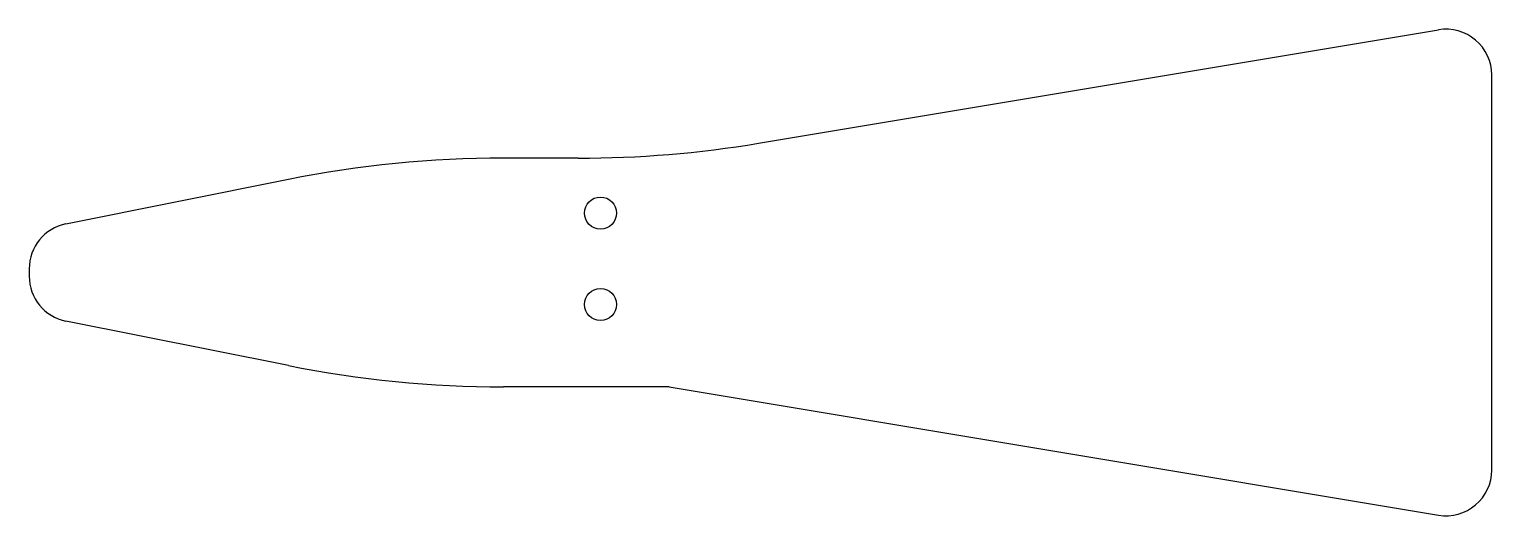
# Model space of a CAD drawing. Extents: x -2.76 to 3.54, y -0.56 to 1.54.
import ezdxf

# ---------------------------------------------------------------- set-up
doc = ezdxf.new("R2010")
doc.units = 0
doc.header["$MEASUREMENT"] = 0
doc.layers.add('VISIBLE', color=7, linetype='CONTINUOUS')

msp = doc.modelspace()

# ---------------------------------------------------------------- linework, layer by layer
at = {"layer": 'VISIBLE'}
for p, q in [((0.3857, 1.0485), (3.3141, 1.5366)), ((3.5433, -0.3582), (3.5433, 1.3424)), ((-0.391, 0.9843), (-0.7133, 0.9843)), ((-1.6398, 0.8925), (-2.5977, 0.7009)), ((-2.7559, 0.5079), (-2.7559, 0.4763)), ((-1.6398, 0.0917), (-2.5977, 0.2833)), ((0, 0), (-0.7133, 0)), ((0, 0), (3.3141, -0.5523))]:
    msp.add_line(p, q, dxfattribs=at)
for centre in [(-0.2953, 0.748), (-0.2953, 0.3543)]:
    msp.add_circle(centre, 0.0689, dxfattribs=at)
for centre, radius, start, end in [((3.3465, 1.3424), 0.1969, 0, 99.46232), ((-0.391, 5.7087), 4.7244, 270, 279.46232), ((-0.7133, -3.7402), 4.7244, 90, 101.30993), ((-2.5591, 0.5079), 0.1969, 101.30993, 180), ((-2.5591, 0.4763), 0.1969, 180, 258.69007), ((-0.7133, 4.7244), 4.7244, 258.69007, 270), ((3.3465, -0.3582), 0.1969, 260.53768, 0)]:
    msp.add_arc(centre, radius, start, end, dxfattribs=at)

doc.saveas('drawing.dxf')
